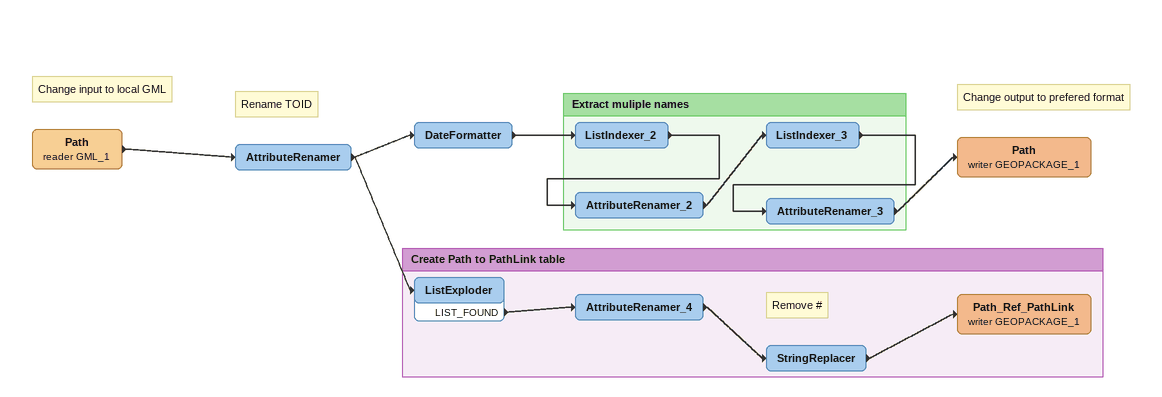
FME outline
Note: Change input to local GML
Path (reader GML_1)
    -> AttributeRenamer
Note: Rename TOID
AttributeRenamer
    -> DateFormatter
    -> ListExploder
DateFormatter
    -> ListIndexer_2
Note: Change output to prefered format
Path (writer GEOPACKAGE_1)

Bookmark: Extract muliple names
ListIndexer_2
    -> AttributeRenamer_2
AttributeRenamer_2
    -> ListIndexer_3
ListIndexer_3
    -> AttributeRenamer_3
AttributeRenamer_3
    -> Path (writer GEOPACKAGE_1)

Bookmark: Create Path to PathLink table
ListExploder
    LIST_FOUND -> AttributeRenamer_4
AttributeRenamer_4
    -> StringReplacer
Note: Remove #
StringReplacer
    -> Path_Ref_PathLink (writer GEOPACKAGE_1)
Path_Ref_PathLink (writer GEOPACKAGE_1)
